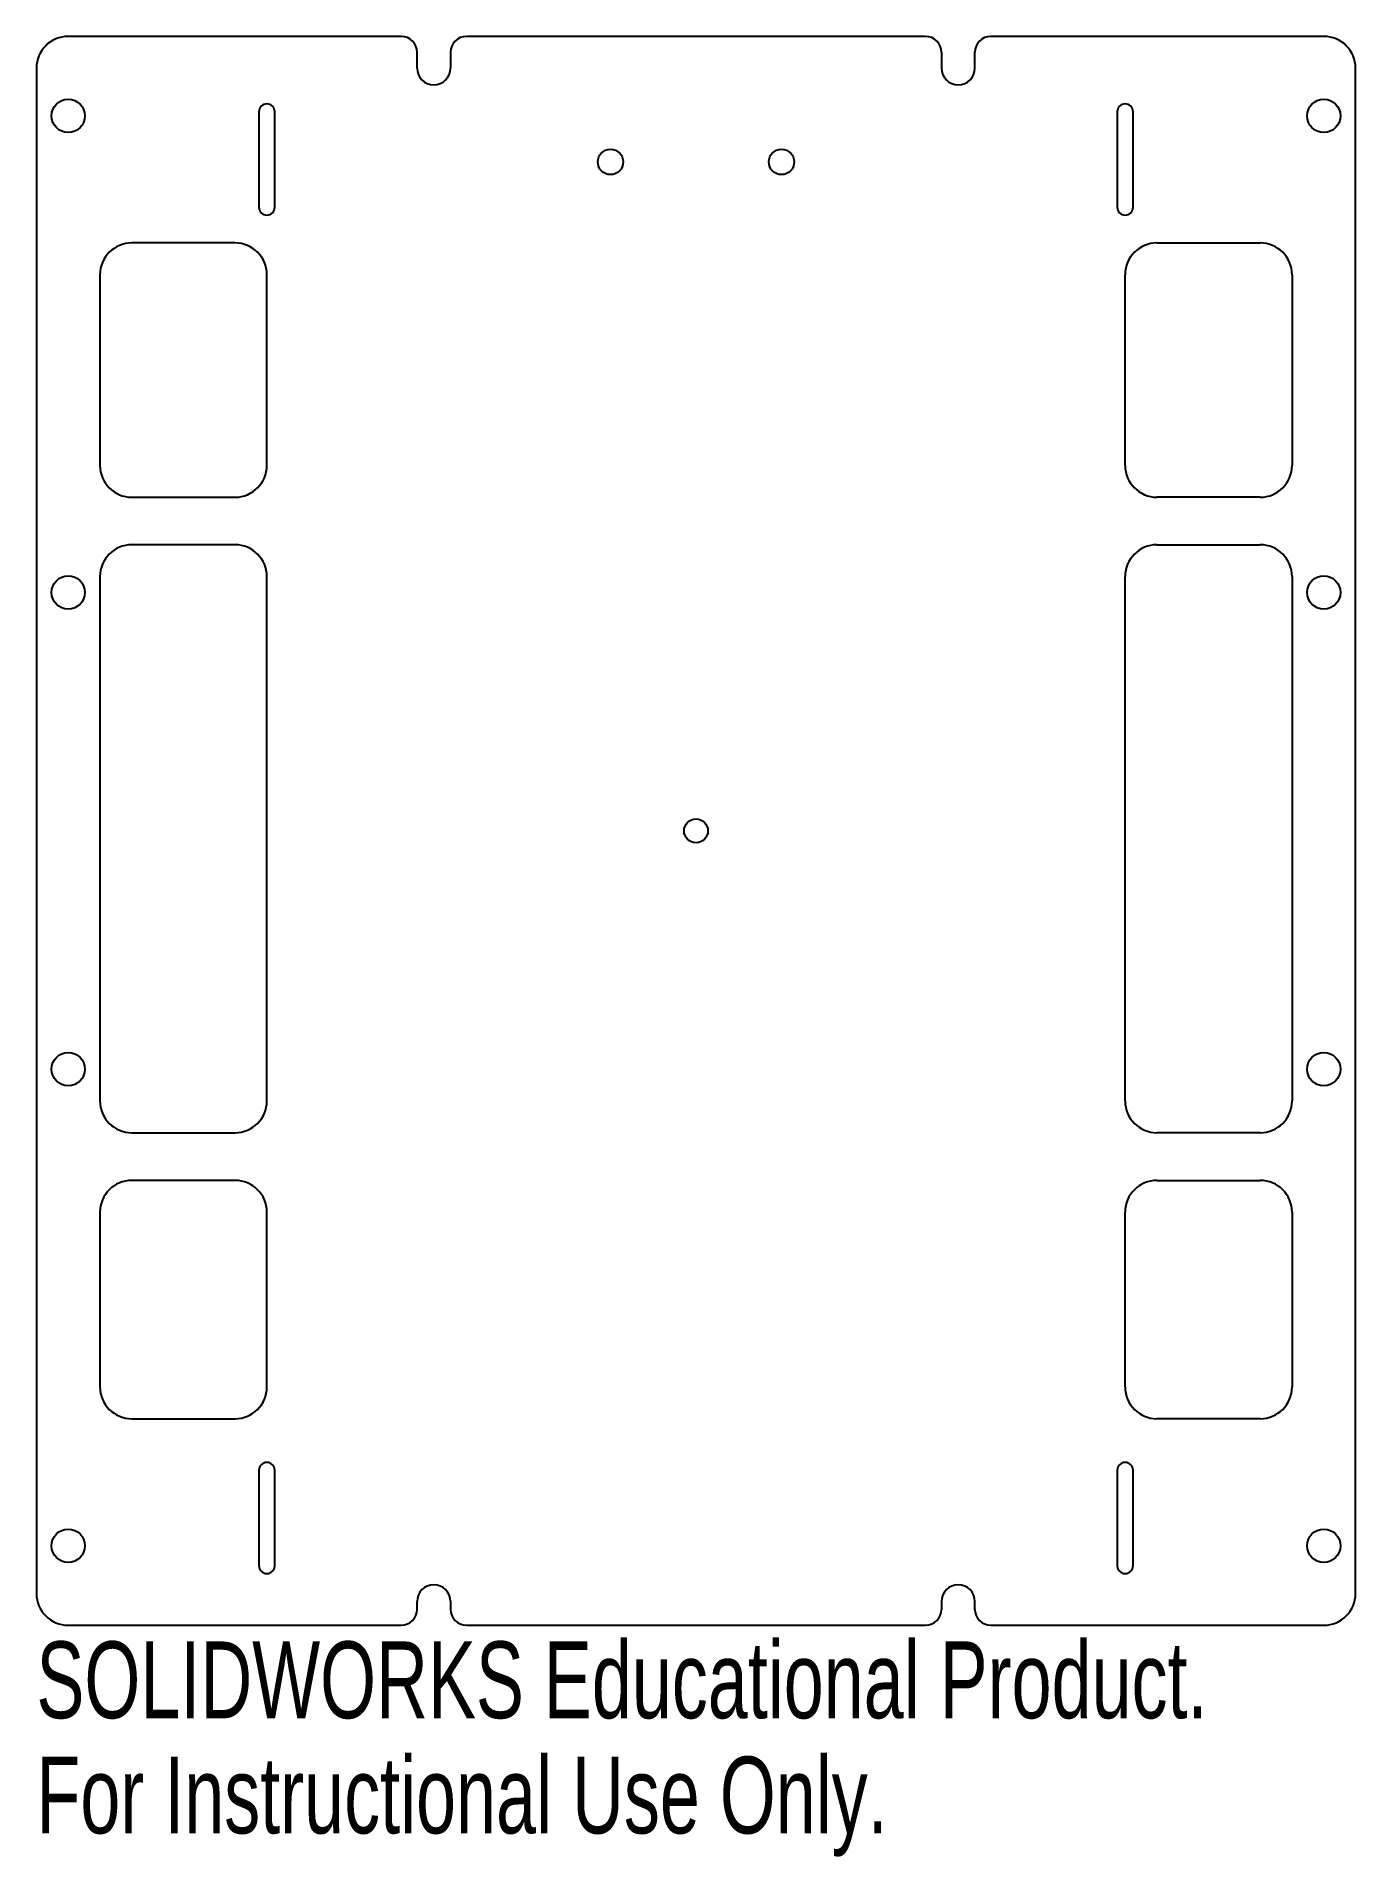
# Model space of a CAD drawing. Header units: millimetres. Extents: x -42 to 42, y -65 to 50.
import ezdxf

# ---------------------------------------------------------------- set-up
doc = ezdxf.new("R2010")
doc.units = ezdxf.units.MM
doc.styles.add('SLDTEXTSTYLE0', font='TXT', dxfattribs={"width": 0.7})

msp = doc.modelspace()

# ---------------------------------------------------------------- linework, layer by layer
at = {"color": 7, "linetype": 'Continuous', "lineweight": 25}
for p, q in [((-18.55, 50), (-39.5, 50)), ((14.45, 50), (-14.45, 50)), ((39.5, 50), (18.55, 50)), ((-17.55, 48), (-17.55, 49)), ((-15.45, 49), (-15.45, 48)), ((15.45, 49), (15.45, 48)), ((17.55, 48), (17.55, 49)), ((-41.5, 48), (-41.5, -48)), ((41.5, -48), (41.5, 48)), ((-27.5, 45.25), (-27.5, 39.25)), ((-26.5, 39.25), (-26.5, 45.25)), ((26.5, 45.25), (26.5, 39.25)), ((27.5, 39.25), (27.5, 45.25)), ((-29, 37), (-35.5, 37)), ((29, 37), (35.5, 37)), ((-37.5, 35), (-37.5, 23)), ((-27, 23), (-27, 35)), ((27, 23), (27, 35)), ((37.5, 35), (37.5, 23)), ((-35.5, 21), (-29, 21)), ((35.5, 21), (29, 21)), ((-29, 18), (-35.5, 18)), ((29, 18), (35.5, 18)), ((-37.5, 16), (-37.5, -17)), ((-27, -17), (-27, 16)), ((27, -17), (27, 16)), ((37.5, 16), (37.5, -17)), ((-35.5, -19), (-29, -19)), ((35.5, -19), (29, -19)), ((-29, -22), (-35.5, -22)), ((29, -22), (35.5, -22)), ((-37.5, -24), (-37.5, -35)), ((-27, -35), (-27, -24)), ((27, -35), (27, -24)), ((37.5, -24), (37.5, -35)), ((-35.5, -37), (-29, -37)), ((35.5, -37), (29, -37)), ((-27.5, -40.25), (-27.5, -46.25)), ((-26.5, -46.25), (-26.5, -40.25)), ((26.5, -40.25), (26.5, -46.25)), ((27.5, -46.25), (27.5, -40.25)), ((-17.55, -49), (-17.55, -48.5)), ((-15.45, -48.5), (-15.45, -49)), ((15.45, -48.5), (15.45, -49)), ((17.55, -49), (17.55, -48.5)), ((-39.5, -50), (-18.55, -50)), ((-14.45, -50), (14.45, -50)), ((18.55, -50), (39.5, -50))]:
    msp.add_line(p, q, dxfattribs=at)
for centre, radius in [((-39.5, 45), 1.05), ((39.5, 45), 1.05), ((-5.38, 42.1), 0.8), ((5.38, 42.1), 0.8), ((-39.5, 15), 1.05), ((39.5, 15), 1.05), ((0, 0), 0.75), ((-39.5, -15), 1.05), ((39.5, -15), 1.05), ((-39.5, -45), 1.05), ((39.5, -45), 1.05)]:
    msp.add_circle(centre, radius, dxfattribs=at)
for centre, radius, start, end in [((-39.5, 48), 2, 90, 180), ((-18.55, 49), 1, 0, 90), ((-14.45, 49), 1, 90, 180), ((14.45, 49), 1, 0, 90), ((18.55, 49), 1, 90, 180), ((39.5, 48), 2, 0, 90), ((-16.5, 48), 1.05, 180, 0), ((16.5, 48), 1.05, 180, 0), ((-27, 45.25), 0.5, 0, 180), ((27, 45.25), 0.5, 0, 180), ((-27, 39.25), 0.5, 180, 0), ((27, 39.25), 0.5, 180, 0), ((-35.5, 35), 2, 90, 180), ((-29, 35), 2, 0, 90), ((29, 35), 2, 90, 180), ((35.5, 35), 2, 0, 90), ((-35.5, 23), 2, 180, 270), ((-29, 23), 2, 270, 0), ((29, 23), 2, 180, 270), ((35.5, 23), 2, 270, 0), ((-35.5, 16), 2, 90, 180), ((-29, 16), 2, 0, 90), ((29, 16), 2, 90, 180), ((35.5, 16), 2, 0, 90), ((-35.5, -17), 2, 180, 270), ((-29, -17), 2, 270, 0), ((29, -17), 2, 180, 270), ((35.5, -17), 2, 270, 0), ((-35.5, -24), 2, 90, 180), ((-29, -24), 2, 0, 90), ((29, -24), 2, 90, 180), ((35.5, -24), 2, 0, 90), ((-35.5, -35), 2, 180, 270), ((-29, -35), 2, 270, 0), ((29, -35), 2, 180, 270), ((35.5, -35), 2, 270, 0), ((-27, -40.25), 0.5, 0, 180), ((27, -40.25), 0.5, 0, 180), ((-27, -46.25), 0.5, 180, 0), ((27, -46.25), 0.5, 180, 0), ((-39.5, -48), 2, 180, 270), ((-16.5, -48.5), 1.05, 0, 180), ((16.5, -48.5), 1.05, 0, 180), ((39.5, -48), 2, 270, 0), ((-18.55, -49), 1, 270, 0), ((-14.45, -49), 1, 180, 270), ((14.45, -49), 1, 270, 0), ((18.55, -49), 1, 180, 270)]:
    msp.add_arc(centre, radius, start, end, dxfattribs=at)

# ---------------------------------------------------------------- texts
at = {"color": 7, "linetype": 'Continuous', "char_height": 4.8336, "attachment_point": 1, "style": 'SLDTEXTSTYLE0'}
for s, insert in [('SOLIDWORKS Educational Product.', (-41.5, -51.02)), ('For Instructional Use Only.', (-41.5, -58.27))]:
    msp.add_mtext(s, dxfattribs=dict(at, insert=insert))

doc.saveas('drawing.dxf')
